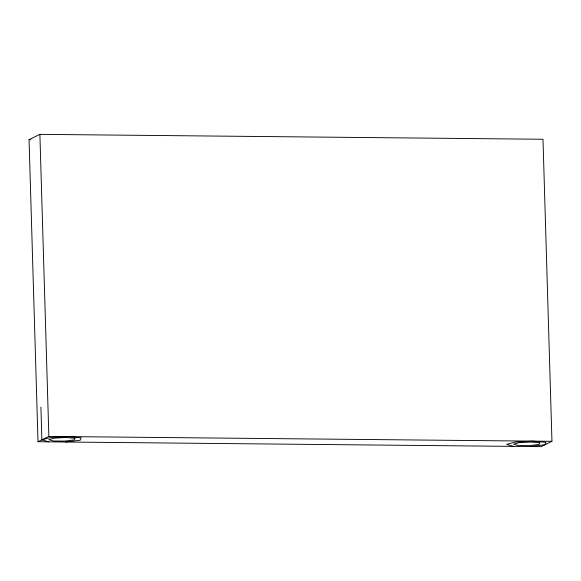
<?xml version="1.0" encoding="UTF-8"?>
<svg xmlns="http://www.w3.org/2000/svg" width="581" height="581" viewBox="0 0 581 581"><rect width="100%" height="100%" fill="white"/><g stroke="black" fill="none" stroke-linecap="round" stroke-linejoin="round"><path stroke-width="0.87" d="M29.05 139.687L39.886 134.356L542.988 139.258L551.95 441.313L541.114 446.644L38.012 441.742L29.05 139.687L30.866 139.701M38.012 441.742L48.855 436.411L551.95 441.313M40.91 407.063L41.883 439.839L50.503 437.508L68.021 436.6L81.238 437.805L80.214 440.216L65.711 442.01M530.475 446.542L544.978 444.741L546.009 442.337L532.784 441.132L515.267 442.032L506.654 444.371L513.422 446.375M41.883 439.839L48.651 441.843M39.886 134.356L48.855 436.411M75.022 438.292L74.339 439.897L64.673 441.095L53.299 440.986L48.789 439.65L54.534 438.096L66.212 437.486L75.022 438.292M539.793 442.824L539.11 444.429L529.444 445.627L518.07 445.511L513.553 444.174L519.305 442.62L530.976 442.018L539.793 442.824"/></g></svg>
